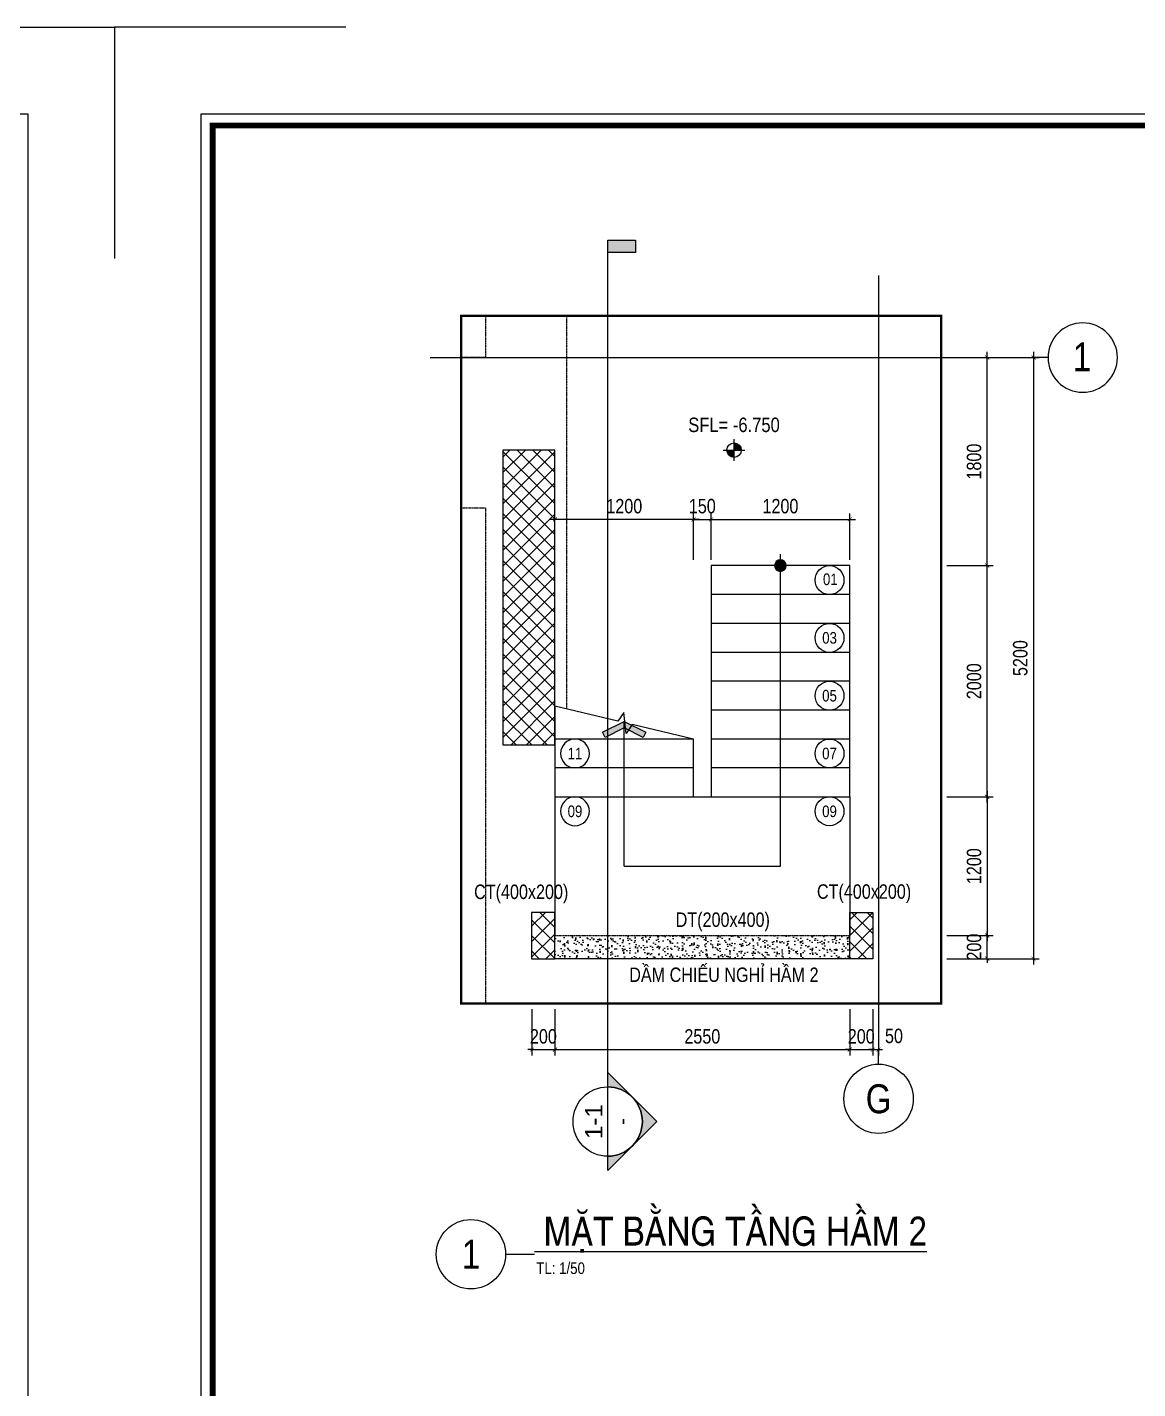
# Model space of a CAD drawing. Header units: millimetres. Extents: x 379264 to 1158416, y -283062 to 356890.
# Drawn here: x 777226 to 786833, y -13231 to -1452 of the extents above; entities that cross this region are included whole.
import ezdxf
from ezdxf.enums import TextEntityAlignment as Align

# ---------------------------------------------------------------- set-up
doc = ezdxf.new("R2010")
doc.units = ezdxf.units.MM
for name, pattern in [('BLOCK A - CHI TIET THANG 3$0$$0$HIDDEN', [0.375, 0.25, -0.125]), ('BLOCK A - CHI TIET THANG 4$0$HIDDEN', [0.375, 0.25, -0.125]), ('CENTER', [2, 1.25, -0.25, 0.25, -0.25]), ('HIDDEN', [9.525, 6.35, -3.175])]:
    doc.linetypes.add(name, pattern=pattern)
for name, color, linetype in [('01PM. TEXT A', 3, 'Continuous'), ('02PM. TEXT B', 4, 'Continuous'), ('04PM. THIN', 7, 'Continuous'), ('05PM. FRAME', 4, 'Continuous'), ('06PM. HIDDEN', 4, 'HIDDEN'), ('07PM. WACO', 6, 'Continuous'), ('11PM. DIM', 2, 'Continuous'), ('12PM. GRID', 8, 'CENTER'), ('13PM. HATCH', 8, 'Continuous'), ('BLOCK A - CHI TIET THANG 4$0$Ky hieu Truc', 1, 'Continuous'), ('BLOCK A - CHI TIET THANG 4$0$Number Step', 94, 'Continuous'), ('MB_Cot tang 1$0$Concrete Line', 6, 'Continuous')]:
    doc.layers.add(name, color=color, linetype=linetype)
doc.styles.add('[PMDC2013]STYLE', font='arial.ttf', dxfattribs={"width": 0.8})
doc.styles.add('BLOCK A - CHI TIET THANG 1$0$VNI-HelveC', font='VHELVCN_0.TTF')
doc.styles.add('BLOCK A - CHI TIET THANG 3$0$$0$Title Block Bold', font='VHELVEB_0.TTF')
doc.styles.add('BLOCK A - CHI TIET THANG 4$0$VNI-HelveC', font='VHELVCN_0.TTF')
doc.styles.add('BLOCK A - CHI TIET THANG 4$0$VNI-HelveCB', font='VHELVCB_0.TTF')
doc.dimstyles.new('BLOCK A - CHI TIET THANG 1$0$Dim 50 (A1-A2)', dxfattribs={"dimscale": 50, "dimtxt": 2.5, "dimasz": 0.7, "dimexe": 1, "dimexo": 1, "dimgap": 1, "dimtad": 1, "dimdec": 0, "dimzin": 12, "dimdsep": 46, "dimtxsty": '[PMDC2013]STYLE', "dimblk": 'ARCHTICK', "dimcen": 0, "dimdle": 1, "dimclrd": 2, "dimclre": 2, "dimclrt": 4, "dimadec": 0, "dimazin": 0, "dimtfac": 1, "dimtdec": 0, "dimtix": 1, "dimtmove": 2, "dimatfit": 3, "dimldrblk": 'ARCHTICK', "dimfxl": 1, "dimtolj": 1, "dimtzin": 0, "dimarcsym": 0})

# ---------------------------------------------------------------- blocks, each defined once
blk = doc.blocks.new('CHG_XX_Khung ten')
blk.add_lwpolyline([(15, 579), (826, 579), (826, 15), (15, 15)], close=True)
at = {"color": 4, "linetype": 'Continuous', "const_width": 1}
blk.add_lwpolyline([(17, 577), (824, 577), (824, 17), (17, 17)], close=True, dxfattribs=at)
at = {"layer": 'Defpoints', "color": 1, "ltscale": 2}
for points in [[(40.06, 594), (0, 594), (0, 554)], [(800.94, 594), (841, 594), (841, 554)]]:
    blk.add_lwpolyline(points, dxfattribs=at)
blk = doc.blocks.new('BLOCK A - CHI TIET THANG 4$0$HTT-Title')
at = {"lineweight": -2}
blk.add_line((6, 0), (11, 0), dxfattribs=at)
at = {"linetype": 'ByBlock', "lineweight": -2}
blk.add_circle((0, 0), 6, dxfattribs=at)
at = {"linetype": 'ByBlock', "lineweight": -2, "style": 'BLOCK A - CHI TIET THANG 4$0$VNI-HelveCB'}
blk.add_attdef('DWG.NAME', text='', height=5, dxfattribs=at).set_placement((11, 0), align=Align.BOTTOM_LEFT)
blk.add_attdef('NUMBER', text='', height=5, dxfattribs=at).set_placement((0, 0), align=Align.MIDDLE_CENTER)
at = {"linetype": 'ByBlock', "lineweight": -2, "style": 'BLOCK A - CHI TIET THANG 4$0$VNI-HelveC'}
blk.add_attdef('SCALE', text='', height=2, dxfattribs=at).set_placement((11.32, -1.41), align=Align.TOP_LEFT)
blk = doc.blocks.new('BLOCK A - CHI TIET THANG 4$0$Number Step')
at = {"color": 0, "linetype": 'ByBlock'}
blk.add_circle((0, 0), 2.5, dxfattribs=at)
at = {"color": 0, "linetype": 'ByBlock', "lineweight": -2, "style": 'BLOCK A - CHI TIET THANG 4$0$VNI-HelveCB'}
blk.add_attdef('TEXT', text='', height=2, dxfattribs=at).set_placement((0, 0), align=Align.MIDDLE)
blk = doc.blocks.new('*U648')
h = blk.add_hatch(color=256)
edge = h.paths.add_edge_path()
edge.add_line((600, 0), (849, 0))
edge.add_line((849, 0), (0, -849))
edge.add_line((0, -849), (-849, 0))
edge.add_line((-849, 0), (-600, 0))
edge.add_arc((0, 0), 600, 180, 360)
blk.add_hatch(color=256).paths.add_polyline_path([(15251, -480), (15036, -480), (15036, 0), (15251, 0)])
blk.add_line((-600, 0), (600, 0))
at = {"linetype": 'BLOCK A - CHI TIET THANG 3$0$$0$HIDDEN', "ltscale": 10}
blk.add_line((600, 0), (15251, 0), dxfattribs=at)
blk.add_lwpolyline([(600, 0), (849, 0), (0, -849), (-849, 0), (-600, 0, 1)], format="xyb", close=True)
blk.add_lwpolyline([(15251, -480), (15036, -480), (15036, 0), (15251, 0)], close=True)
blk.add_circle((0, 0), 600)
at = {"style": 'BLOCK A - CHI TIET THANG 3$0$$0$Title Block Bold', "flags": 8}
blk.add_attdef('VIEWNUMBER', text='', height=300, dxfattribs=at).set_placement((0, 0), align=Align.BOTTOM_CENTER)
blk.add_attdef('DRAWINGREFERENCE', text='', height=250, dxfattribs=at).set_placement((0, -120), align=Align.TOP_CENTER)
blk = doc.blocks.new('BLOCK A - CHI TIET THANG 1$0$13123123213')
at = {"linetype": 'ByBlock'}
h = blk.add_hatch(color=0, dxfattribs=at)
h.paths.add_polyline_path([(0, 1), (0, 0), (1, 0, 0.414214)])
h.paths.add_polyline_path([(0, 0), (-1, 0, 0.414214), (0, -1)])
at = {"color": 0, "linetype": 'ByBlock'}
for p, q in [((-1.5, 0), (1.5, 0)), ((0, -1.5), (0, 1.5))]:
    blk.add_line(p, q, dxfattribs=at)
blk.add_circle((0, 0), 1, dxfattribs=at)
at = {"color": 0, "linetype": 'ByBlock', "lineweight": -2, "style": 'BLOCK A - CHI TIET THANG 1$0$VNI-HelveC'}
for tag, p in [('TEXT1', (0, 10.5)), ('TEXT2', (0, 7)), ('TEXT3', (0, 3.5))]:
    blk.add_attdef(tag, text='', height=2, dxfattribs=at).set_placement(p, align=Align.MIDDLE_CENTER)
blk = doc.blocks.new('MB Ham 2$0$Arrow 60')
at = {"linetype": 'ByBlock', "lineweight": -2}
h = blk.add_hatch(color=0, dxfattribs=at)
h.paths.add_polyline_path([(1.88, 0.94), (1.65, 1.38), (0, 0.56), (-1.65, 1.38), (-1.88, 0.94), (0, 0)], flags=17)
h.paths.add_polyline_path([(1.65, 1.38), (1.88, 0.94), (0, 0), (-1.88, 0.94), (-1.65, 1.38), (0, 0.56)])
blk.add_hatch(color=0, dxfattribs=at).paths.add_polyline_path([(1.65, 1.38), (1.88, 0.94), (0, 0), (-1.88, 0.94), (-1.65, 1.38), (0, 0.56)])
at = {"color": 0, "linetype": 'ByBlock', "lineweight": -2}
blk.add_lwpolyline([(1.65, 1.38), (1.88, 0.94), (0, 0), (-1.88, 0.94), (-1.65, 1.38), (0, 0.56)], close=True, dxfattribs=at)
blk = doc.blocks.new('MB Ham 2$0$Dot')
at = {"linetype": 'ByBlock', "lineweight": -2}
h = blk.add_hatch(color=0, dxfattribs=at)
edge = h.paths.add_edge_path()
edge.add_arc((0, 0), 0.5, 0, 360)
at = {"color": 0, "linetype": 'ByBlock', "lineweight": -2}
blk.add_line((0, -1), (0, 1), dxfattribs=at)
blk.add_circle((0, 0), 0.5, dxfattribs=at)
blk = doc.blocks.new('_ArchTick')
at = {"color": 0, "linetype": 'ByBlock', "const_width": 0.15}
blk.add_lwpolyline([(-0.5, -0.5), (0.5, 0.5)], dxfattribs=at)
blk = doc.blocks.new('*D651')
at = {"layer": '11PM. DIM', "color": 2, "lineweight": -2, "transparency": 16777216}
for p, q in [((783092, -5710), (784392, -5710)), ((783142, -6060), (783142, -5660)), ((784342, -6060), (784342, -5660))]:
    blk.add_line(p, q, dxfattribs=at)
at = {"layer": 'Defpoints', "color": 0, "transparency": 16777216}
for p in [(784342, -5710), (783142, -6110), (784342, -6110)]:
    blk.add_point(p, dxfattribs=at)
at = {"layer": '11PM. DIM', "color": 2, "lineweight": -2, "transparency": 16777216, "xscale": 35, "yscale": 35, "zscale": 35, "rotation": 180}
blk.add_blockref('_ArchTick', (783142, -5710), dxfattribs=at)
at = {"layer": '11PM. DIM', "color": 2, "lineweight": -2, "transparency": 16777216, "xscale": 35, "yscale": 35, "zscale": 35}
blk.add_blockref('_ArchTick', (784342, -5710), dxfattribs=at)
at = {"layer": '11PM. DIM', "color": 4, "transparency": 16777216, "insert": (783742, -5596), "char_height": 125, "attachment_point": 5, "style": '[PMDC2013]STYLE'}
blk.add_mtext('\\A1;1200', dxfattribs=at)
blk = doc.blocks.new('*D652')
at = {"layer": '11PM. DIM', "color": 2, "lineweight": -2, "transparency": 16777216}
for p, q in [((783041, -5710), (781741, -5710)), ((781791, -6060), (781791, -5660)), ((782991, -6060), (782991, -5660))]:
    blk.add_line(p, q, dxfattribs=at)
at = {"layer": 'Defpoints', "color": 0, "transparency": 16777216}
for p in [(781791, -5710), (781791, -6110), (782991, -6110)]:
    blk.add_point(p, dxfattribs=at)
at = {"layer": '11PM. DIM', "color": 2, "lineweight": -2, "transparency": 16777216, "xscale": 35, "yscale": 35, "zscale": 35, "rotation": 180}
blk.add_blockref('_ArchTick', (781791, -5710), dxfattribs=at)
at = {"layer": '11PM. DIM', "color": 2, "lineweight": -2, "transparency": 16777216, "xscale": 35, "yscale": 35, "zscale": 35}
blk.add_blockref('_ArchTick', (782991, -5710), dxfattribs=at)
at = {"layer": '11PM. DIM', "color": 4, "transparency": 16777216, "insert": (782391, -5596), "char_height": 125, "attachment_point": 5, "style": '[PMDC2013]STYLE'}
blk.add_mtext('\\A1;1200', dxfattribs=at)
blk = doc.blocks.new('*D653')
at = {"layer": '11PM. DIM', "color": 2, "lineweight": -2, "transparency": 16777216}
for p, q in [((782991, -5710), (782956, -5710)), ((782991, -6060), (782991, -5660)), ((782991, -5710), (783142, -5710)), ((783142, -6060), (783142, -5660)), ((783142, -5710), (783177, -5710))]:
    blk.add_line(p, q, dxfattribs=at)
at = {"layer": 'Defpoints', "color": 0, "transparency": 16777216}
for p in [(783142, -5710), (782991, -6110), (783142, -6110)]:
    blk.add_point(p, dxfattribs=at)
at = {"layer": '11PM. DIM', "color": 2, "lineweight": -2, "transparency": 16777216, "xscale": 35, "yscale": 35, "zscale": 35}
blk.add_blockref('_ArchTick', (782991, -5710), dxfattribs=at)
at = {"layer": '11PM. DIM', "color": 2, "lineweight": -2, "transparency": 16777216, "xscale": 35, "yscale": 35, "zscale": 35, "rotation": 180}
blk.add_blockref('_ArchTick', (783142, -5710), dxfattribs=at)
at = {"layer": '11PM. DIM', "color": 4, "transparency": 16777216, "insert": (783066, -5596), "char_height": 125, "attachment_point": 5, "style": '[PMDC2013]STYLE'}
blk.add_mtext('\\A1;150', dxfattribs=at)
blk = doc.blocks.new('*U649')
at = {"layer": '13PM. HATCH'}
h = blk.add_hatch(dxfattribs=at)
h.set_pattern_fill('ANSI37', color=256, scale=30, style=0)
h.set_pattern_definition([(45, (150, -2250), (-67.352, 67.352), []), (135, (150, -2250), (-67.352, -67.352), [])])
h.paths.add_polyline_path([(-150, 150), (-150, -2400), (300, -2400), (300, 150)])
at = {"layer": '07PM. WACO'}
blk.add_lwpolyline([(-150, 150), (-150, -2400), (300, -2400), (300, 150)], close=True, dxfattribs=at)
blk = doc.blocks.new('*D620')
at = {"layer": '11PM. DIM', "color": 2, "lineweight": -2, "transparency": 16777216}
for p, q in [((-2800, -5637), (-2800, -6037)), ((-250, -5637), (-250, -6037)), ((-2850, -5987), (-200, -5987))]:
    blk.add_line(p, q, dxfattribs=at)
at = {"layer": 'Defpoints', "color": 0, "transparency": 16777216}
for p in [(-2800, -5587), (-250, -5587), (-250, -5987)]:
    blk.add_point(p, dxfattribs=at)
at = {"layer": '11PM. DIM', "color": 2, "lineweight": -2, "transparency": 16777216, "xscale": 35, "yscale": 35, "zscale": 35, "rotation": 180}
blk.add_blockref('_ArchTick', (-2800, -5987), dxfattribs=at)
at = {"layer": '11PM. DIM', "color": 2, "lineweight": -2, "transparency": 16777216, "xscale": 35, "yscale": 35, "zscale": 35}
blk.add_blockref('_ArchTick', (-250, -5987), dxfattribs=at)
at = {"layer": '11PM. DIM', "color": 4, "transparency": 16777216, "insert": (-1525, -5873), "char_height": 125, "attachment_point": 5, "style": '[PMDC2013]STYLE'}
blk.add_mtext('\\A1;2550', dxfattribs=at)
blk = doc.blocks.new('*D621')
at = {"layer": '11PM. DIM', "color": 2, "lineweight": -2, "transparency": 16777216}
for p, q in [((-250, -5637), (-250, -6037)), ((-50, -5637), (-50, -6037)), ((-250, -5987), (-285, -5987)), ((-250, -5987), (-50, -5987)), ((-50, -5987), (-15, -5987))]:
    blk.add_line(p, q, dxfattribs=at)
at = {"layer": 'Defpoints', "color": 0, "transparency": 16777216}
for p in [(-250, -5587), (-50, -5587), (-50, -5987)]:
    blk.add_point(p, dxfattribs=at)
at = {"layer": '11PM. DIM', "color": 2, "lineweight": -2, "transparency": 16777216, "xscale": 35, "yscale": 35, "zscale": 35}
blk.add_blockref('_ArchTick', (-250, -5987), dxfattribs=at)
at = {"layer": '11PM. DIM', "color": 2, "lineweight": -2, "transparency": 16777216, "xscale": 35, "yscale": 35, "zscale": 35, "rotation": 180}
blk.add_blockref('_ArchTick', (-50, -5987), dxfattribs=at)
at = {"layer": '11PM. DIM', "color": 4, "transparency": 16777216, "insert": (-150, -5873), "char_height": 125, "attachment_point": 5, "style": '[PMDC2013]STYLE'}
blk.add_mtext('\\A1;200', dxfattribs=at)
blk = doc.blocks.new('*D622')
at = {"layer": '11PM. DIM', "color": 2, "lineweight": -2, "transparency": 16777216}
for p, q in [((-50, -5637), (-50, -6037)), ((0, -5637), (0, -6037)), ((-50, -5987), (-85, -5987)), ((-50, -5987), (0, -5987)), ((0, -5987), (35, -5987))]:
    blk.add_line(p, q, dxfattribs=at)
at = {"layer": 'Defpoints', "color": 0, "transparency": 16777216}
for p in [(-50, -5587), (0, -5587), (0, -5987)]:
    blk.add_point(p, dxfattribs=at)
at = {"layer": '11PM. DIM', "color": 2, "lineweight": -2, "transparency": 16777216, "xscale": 35, "yscale": 35, "zscale": 35}
blk.add_blockref('_ArchTick', (-50, -5987), dxfattribs=at)
at = {"layer": '11PM. DIM', "color": 2, "lineweight": -2, "transparency": 16777216, "xscale": 35, "yscale": 35, "zscale": 35, "rotation": 180}
blk.add_blockref('_ArchTick', (0, -5987), dxfattribs=at)
at = {"layer": '11PM. DIM', "color": 4, "transparency": 16777216, "insert": (133, -5869), "char_height": 125, "attachment_point": 5, "style": '[PMDC2013]STYLE'}
blk.add_mtext('\\A1;50', dxfattribs=at)
blk = doc.blocks.new('*D623')
at = {"layer": '11PM. DIM', "color": 2, "lineweight": -2, "transparency": 16777216}
for p, q in [((590, -5000), (990, -5000)), ((940, -5000), (940, -4965)), ((940, -5200), (940, -5000)), ((590, -5200), (990, -5200)), ((940, -5200), (940, -5235))]:
    blk.add_line(p, q, dxfattribs=at)
at = {"layer": 'Defpoints', "color": 0, "transparency": 16777216}
for p in [(540, -5000), (940, -5000), (540, -5200)]:
    blk.add_point(p, dxfattribs=at)
at = {"layer": '11PM. DIM', "color": 2, "lineweight": -2, "transparency": 16777216, "xscale": 35, "yscale": 35, "zscale": 35}
for p, rotation in [((940, -5000), 270), ((940, -5200), 90)]:
    blk.add_blockref('_ArchTick', p, dxfattribs=dict(at, rotation=rotation))
at = {"layer": '11PM. DIM', "color": 4, "transparency": 16777216, "insert": (826, -5100), "char_height": 125, "attachment_point": 5, "rotation": 90, "style": '[PMDC2013]STYLE'}
blk.add_mtext('\\A1;200', dxfattribs=at)
blk = doc.blocks.new('*D624')
at = {"layer": '11PM. DIM', "color": 2, "lineweight": -2, "transparency": 16777216}
for p, q in [((940, -3850), (940, -1750)), ((590, -1800), (990, -1800)), ((590, -3800), (990, -3800))]:
    blk.add_line(p, q, dxfattribs=at)
at = {"layer": 'Defpoints', "color": 0, "transparency": 16777216}
for p in [(540, -1800), (940, -1800), (540, -3800)]:
    blk.add_point(p, dxfattribs=at)
at = {"layer": '11PM. DIM', "color": 2, "lineweight": -2, "transparency": 16777216, "xscale": 35, "yscale": 35, "zscale": 35}
for p, rotation in [((940, -1800), 90), ((940, -3800), 270)]:
    blk.add_blockref('_ArchTick', p, dxfattribs=dict(at, rotation=rotation))
at = {"layer": '11PM. DIM', "color": 4, "transparency": 16777216, "insert": (826, -2800), "char_height": 125, "attachment_point": 5, "rotation": 90, "style": '[PMDC2013]STYLE'}
blk.add_mtext('\\A1;2000', dxfattribs=at)
blk = doc.blocks.new('*D625')
at = {"layer": '11PM. DIM', "color": 2, "lineweight": -2, "transparency": 16777216}
for p, q in [((590, 0), (990, 0)), ((940, -1850), (940, 50)), ((590, -1800), (990, -1800))]:
    blk.add_line(p, q, dxfattribs=at)
at = {"layer": 'Defpoints', "color": 0, "transparency": 16777216}
for p in [(540, 0), (940, 0), (540, -1800)]:
    blk.add_point(p, dxfattribs=at)
at = {"layer": '11PM. DIM', "color": 2, "lineweight": -2, "transparency": 16777216, "xscale": 35, "yscale": 35, "zscale": 35}
for p, rotation in [((940, 0), 90), ((940, -1800), 270)]:
    blk.add_blockref('_ArchTick', p, dxfattribs=dict(at, rotation=rotation))
at = {"layer": '11PM. DIM', "color": 4, "transparency": 16777216, "insert": (826, -900), "char_height": 125, "attachment_point": 5, "rotation": 90, "style": '[PMDC2013]STYLE'}
blk.add_mtext('\\A1;1800', dxfattribs=at)
blk = doc.blocks.new('*D626')
at = {"layer": '11PM. DIM', "color": 2, "lineweight": -2, "transparency": 16777216}
for p, q in [((1340, 50), (1340, -5250)), ((590, 0), (1390, 0)), ((590, -5200), (1390, -5200))]:
    blk.add_line(p, q, dxfattribs=at)
at = {"layer": 'Defpoints', "color": 0, "transparency": 16777216}
for p in [(540, 0), (540, -5200), (1340, -5200)]:
    blk.add_point(p, dxfattribs=at)
at = {"layer": '11PM. DIM', "color": 2, "lineweight": -2, "transparency": 16777216, "xscale": 35, "yscale": 35, "zscale": 35}
for p, rotation in [((1340, 0), 90), ((1340, -5200), 270)]:
    blk.add_blockref('_ArchTick', p, dxfattribs=dict(at, rotation=rotation))
at = {"layer": '11PM. DIM', "color": 4, "transparency": 16777216, "insert": (1226, -2600), "char_height": 125, "attachment_point": 5, "rotation": 90, "style": '[PMDC2013]STYLE'}
blk.add_mtext('\\A1;5200', dxfattribs=at)
blk = doc.blocks.new('BLOCK A - CHI TIET THANG 4$0$HTT-Grid')
at = {"linetype": 'ByBlock', "lineweight": -2}
blk.add_line((0, -2.5), (0, 0), dxfattribs=at)
blk.add_circle((0, -8.5), 6, dxfattribs=at)
at = {"linetype": 'ByBlock', "lineweight": -2, "style": 'BLOCK A - CHI TIET THANG 4$0$VNI-HelveC'}
blk.add_attdef('GRID', text='', height=5, dxfattribs=at).set_placement((0, -8.5), align=Align.MIDDLE)
blk = doc.blocks.new('*D618')
at = {"layer": '11PM. DIM', "color": 2, "lineweight": -2, "transparency": 16777216}
for p, q in [((-3000, -5637), (-3000, -6037)), ((-2800, -5637), (-2800, -6037)), ((-3000, -5987), (-3035, -5987)), ((-3000, -5987), (-2800, -5987)), ((-2800, -5987), (-2765, -5987))]:
    blk.add_line(p, q, dxfattribs=at)
at = {"layer": 'Defpoints', "color": 0, "transparency": 16777216}
for p in [(-3000, -5587), (-2800, -5587), (-2800, -5987)]:
    blk.add_point(p, dxfattribs=at)
at = {"layer": '11PM. DIM', "color": 2, "lineweight": -2, "transparency": 16777216, "xscale": 35, "yscale": 35, "zscale": 35}
blk.add_blockref('_ArchTick', (-3000, -5987), dxfattribs=at)
at = {"layer": '11PM. DIM', "color": 2, "lineweight": -2, "transparency": 16777216, "xscale": 35, "yscale": 35, "zscale": 35, "rotation": 180}
blk.add_blockref('_ArchTick', (-2800, -5987), dxfattribs=at)
at = {"layer": '11PM. DIM', "color": 4, "transparency": 16777216, "insert": (-2900, -5873), "char_height": 125, "attachment_point": 5, "style": '[PMDC2013]STYLE'}
blk.add_mtext('\\A1;200', dxfattribs=at)
blk = doc.blocks.new('*D619')
at = {"layer": '11PM. DIM', "color": 2, "lineweight": -2, "transparency": 16777216}
for p, q in [((940, -3750), (940, -5050)), ((590, -3800), (990, -3800)), ((590, -5000), (990, -5000))]:
    blk.add_line(p, q, dxfattribs=at)
at = {"layer": 'Defpoints', "color": 0, "transparency": 16777216}
for p in [(540, -3800), (540, -5000), (940, -5000)]:
    blk.add_point(p, dxfattribs=at)
at = {"layer": '11PM. DIM', "color": 2, "lineweight": -2, "transparency": 16777216, "xscale": 35, "yscale": 35, "zscale": 35}
for p, rotation in [((940, -3800), 90), ((940, -5000), 270)]:
    blk.add_blockref('_ArchTick', p, dxfattribs=dict(at, rotation=rotation))
at = {"layer": '11PM. DIM', "color": 4, "transparency": 16777216, "insert": (826, -4400), "char_height": 125, "attachment_point": 5, "rotation": 90, "style": '[PMDC2013]STYLE'}
blk.add_mtext('\\A1;1200', dxfattribs=at)
blk = doc.blocks.new('A$C04A32E57')
at = {"layer": '13PM. HATCH'}
h = blk.add_hatch(dxfattribs=at)
h.set_pattern_fill('ANSI37', color=256, scale=30, angle=90, style=0)
h.set_pattern_definition([(135, (13198.85, -27050.02), (-67.35192, -67.35192), []), (225, (13198.85, -27050.02), (67.35192, -67.35192), [])])
h.paths.add_polyline_path([(-3001.5, -5200), (-2801.5, -5200), (-2801.5, -4800), (-3001.5, -4800)])
h = blk.add_hatch(dxfattribs=at)
h.set_pattern_fill('ANSI37', color=256, scale=30, angle=90, style=0)
h.set_pattern_definition([(135, (13202.76, -27050.02), (-67.35192, -67.35192), []), (225, (13202.76, -27050.02), (67.35192, -67.35192), [])])
h.paths.add_polyline_path([(-49.5, -5200), (-249.5, -5200), (-249.5, -4800), (-49.5, -4800)])
at = {"layer": '07PM. WACO'}
for points in [[(-3001.5, -5200), (-2801.5, -5200), (-2801.5, -4800), (-3001.5, -4800)], [(-49.5, -5200), (-249.5, -5200), (-249.5, -4800), (-49.5, -4800)]]:
    blk.add_lwpolyline(points, close=True, dxfattribs=at)
at = {"layer": '12PM. GRID', "ltscale": 3}
for p, q in [((0, 710.6), (0, -5987.2)), ((-3878.7, 0), (1340.9, 0))]:
    blk.add_line(p, q, dxfattribs=at)
at = {"layer": 'BLOCK A - CHI TIET THANG 4$0$Ky hieu Truc'}
ref = blk.add_blockref('BLOCK A - CHI TIET THANG 4$0$HTT-Grid', (1340.9, 0), dxfattribs=dict(at, xscale=-50.00000000000003, yscale=50.00000000000003, zscale=50, rotation=90))
ref.add_attrib('GRID', '1', dxfattribs={"layer": '0', "linetype": 'ByBlock', "lineweight": -2, "height": 250, "style": 'BLOCK A - CHI TIET THANG 4$0$VNI-HelveC'}).set_placement((1759.6, 6.3), align=Align.MIDDLE)
at = {"layer": 'BLOCK A - CHI TIET THANG 4$0$Ky hieu Truc', "xscale": 50, "yscale": 50, "zscale": 50}
blk.add_blockref('BLOCK A - CHI TIET THANG 4$0$HTT-Grid', (0, -5987.2), dxfattribs=at).add_auto_attribs({'GRID': 'G'})
at = {"layer": 'MB_Cot tang 1$0$Concrete Line'}
blk.add_blockref('*U649', (-3100, -950), dxfattribs=at)
at = {"layer": '11PM. DIM'}
for base, p1, p2, angle, picture, middle in [((940.2, 0), (540.2, -1800), (540.2, 0), 90, '*D625', (826.4, -900)), ((1340.2, -5200), (540.2, 0), (540.2, -5200), 90, '*D626', (1226.4, -2600)), ((940.2, -1800), (540.2, -3800), (540.2, -1800), 90, '*D624', (826.4, -2800)), ((940.2, -5000), (540.2, -3800), (540.2, -5000), 270, '*D619', (826.4, -4400)), ((940.2, -5000), (540.2, -5200), (540.2, -5000), 90, '*D623', (826.4, -5100))]:
    dim = blk.add_linear_dim(base=base, p1=p1, p2=p2, angle=angle, dimstyle='BLOCK A - CHI TIET THANG 1$0$Dim 50 (A1-A2)', dxfattribs=at)
    dim.commit()
    dim.dimension.update_dxf_attribs({"geometry": picture, "text_midpoint": middle})
for base, p1, p2, picture, middle in [((-2800, -5987.2), (-3000, -5587.2), (-2800, -5587.2), '*D618', (-2900, -5873.4)), ((-250, -5987.2), (-2800, -5587.2), (-250, -5587.2), '*D620', (-1525, -5873.4)), ((-50, -5987.2), (-250, -5587.2), (-50, -5587.2), '*D621', (-150, -5873.4))]:
    dim = blk.add_linear_dim(base=base, p1=p1, p2=p2, dimstyle='BLOCK A - CHI TIET THANG 1$0$Dim 50 (A1-A2)', dxfattribs=at)
    dim.commit()
    dim.dimension.update_dxf_attribs({"geometry": picture, "text_midpoint": middle})
dim = blk.add_linear_dim(base=(0, -5987.2), p1=(-50, -5587.2), p2=(0, -5587.2), dimstyle='BLOCK A - CHI TIET THANG 1$0$Dim 50 (A1-A2)', dxfattribs=at)
dim.commit()
dim.dimension.update_dxf_attribs({"geometry": '*D622', "text_midpoint": (132.5, -5868.8), "dimtype": 128})

msp = doc.modelspace()

# ---------------------------------------------------------------- block references
at = {"layer": '04PM. THIN', "xscale": 50, "yscale": 50, "zscale": 50}
msp.add_blockref('CHG_XX_Khung ten', (735929.92, -31152.33), dxfattribs=at)

# ---------------------------------------------------------------- next in the draw order: block references
msp.add_blockref('CHG_XX_Khung ten', (777979.92, -31152.33), dxfattribs=at)

# ---------------------------------------------------------------- next in the draw order: hatches: boundary and pattern name
at = {"layer": '13PM. HATCH'}
h = msp.add_hatch(dxfattribs=at)
h.set_pattern_fill('AR-SAND', color=256, scale=1.5, angle=-45, style=0)
h.set_pattern_definition([(352.5, (788948.713, 145065.403), (50.213023, 53.607202), [0, -57.912, 0, -64.77, 0, -61.9125]), (322.5, (788948.71, 145065.4), (123.70993, 28.35164), [0, -31.242, 0, -52.197, 0, -20.0025]), (282.5, (788915.576, 145098.54), (84.049847, -83.744974), [0, -19.05, 0, -68.58, 0, -89.535]), (272.5, (788915.58, 145098.54), (104.63262, -57.342166), [0, -9.525, 0, -44.958, 0, -51.435])])
h.paths.add_polyline_path([(781789.55, -9310.1), (784339.55, -9310.1), (784339.55, -9510.1), (781789.55, -9510.1)])

# ---------------------------------------------------------------- next in the draw order: linework, layer by layer
at = {"linetype": 'BLOCK A - CHI TIET THANG 4$0$HIDDEN', "ltscale": 10, "const_width": 20}
msp.add_lwpolyline([(785131.31, -9897.32), (780980.97, -9897.32), (780980.97, -3947.92), (785131.31, -3947.92)], close=True, dxfattribs=at)
at = {"layer": '05PM. FRAME', "ltscale": 0.25}
for p, q in [((781789.55, -8110.1), (784341.55, -8110.1)), ((781789.55, -8110.1), (781789.55, -9310.1)), ((784341.55, -8110.1), (784341.55, -9310.1)), ((784341.55, -9510.1), (781789.55, -9510.1))]:
    msp.add_line(p, q, dxfattribs=at)
msp.add_lwpolyline([(784341.55, -8110.1), (784341.55, -6110.1), (783141.55, -6110.1), (783141.55, -8110.1)], close=True, dxfattribs=at)
for points in [[(781789.55, -7326.86), (781789.55, -8110.1), (782989.55, -8110.1), (782989.55, -7610.1)], [(782989.55, -7610.1), (782457.89, -7484.61), (782407.75, -7560.99), (782386.37, -7379.51), (782336.23, -7455.89), (781789.55, -7326.86)]]:
    msp.add_lwpolyline(points, dxfattribs=at)
at = {"layer": '06PM. HIDDEN', "linetype": 'HIDDEN', "ltscale": 0.25}
msp.add_line((781789.55, -9310.1), (784341.55, -9310.1), dxfattribs=at)
at = {"layer": '06PM. HIDDEN', "linetype": 'HIDDEN', "ltscale": 0.25, "flags": 128}
for points in [[(781191.1, -3947.92), (781191.1, -4310.1), (780980.97, -4310.1)], [(781891.1, -3947.92), (781891.1, -7350.83)], [(780980.97, -5610.1), (781191.1, -5610.1), (781191.1, -9897.32)]]:
    msp.add_lwpolyline(points, dxfattribs=at)
at = {"layer": '13PM. HATCH'}
for p, q in [((783741.55, -8710.1), (783741.55, -6110.1)), ((784341.55, -6360.1), (783141.55, -6360.1)), ((784341.55, -6610.1), (783141.55, -6610.1)), ((784341.55, -6860.1), (783141.55, -6860.1)), ((784341.55, -7110.1), (783141.55, -7110.1)), ((784341.55, -7360.1), (783141.55, -7360.1)), ((782389.55, -8710.1), (782389.55, -7458.07)), ((782989.55, -7610.1), (781789.55, -7610.1)), ((784341.55, -7610.1), (783141.55, -7610.1)), ((782989.55, -7860.1), (781789.55, -7860.1)), ((784341.55, -7860.1), (783141.55, -7860.1)), ((782389.55, -8710.1), (783741.55, -8710.1))]:
    msp.add_line(p, q, dxfattribs=at)

# ---------------------------------------------------------------- next in the draw order: block references
at = {"layer": '01PM. TEXT A'}
ref = msp.add_blockref('BLOCK A - CHI TIET THANG 4$0$HTT-Title', (781064.41, -12067.13), dxfattribs=dict(at, xscale=50, yscale=50, zscale=50))
ref.add_attrib('NUMBER', '1', dxfattribs={"layer": '0', "color": 0, "linetype": 'ByBlock', "lineweight": -2, "height": 250, "style": 'BLOCK A - CHI TIET THANG 4$0$VNI-HelveCB'}).set_placement((781064.41, -12067.13), align=Align.MIDDLE_CENTER)
ref.add_attrib('DWG.NAME', '%%u MAËT BAÈNG TAÀNG HAÀM 2', dxfattribs={"layer": '0', "color": 3, "linetype": 'ByBlock', "lineweight": -2, "height": 250, "style": 'BLOCK A - CHI TIET THANG 4$0$VNI-HelveCB'}).set_placement((781614.41, -12067.13), align=Align.BOTTOM_LEFT)
ref.add_attrib('SCALE', 'TL: 1/50', dxfattribs={"layer": '0', "color": 0, "linetype": 'ByBlock', "lineweight": -2, "height": 100, "style": 'BLOCK A - CHI TIET THANG 4$0$VNI-HelveC'}).set_placement((781630.18, -12137.82), align=Align.TOP_LEFT)
at = {"layer": '02PM. TEXT B'}
ref = msp.add_blockref('BLOCK A - CHI TIET THANG 1$0$13123123213', (783340.34, -5110.81), dxfattribs=dict(at, xscale=62.5, yscale=62.5, zscale=62.5))
ref.add_attrib('TEXT3', 'SFL= -6.750', dxfattribs={"layer": '0', "color": 0, "linetype": 'ByBlock', "lineweight": -2, "height": 125, "style": 'BLOCK A - CHI TIET THANG 1$0$VNI-HelveC'}).set_placement((783340.34, -4892.06), align=Align.MIDDLE_CENTER)
at = {"layer": '07PM. WACO'}
ref = msp.add_blockref('*U648', (782247.37, -10919.16), dxfattribs=dict(at, xscale=0.5, yscale=0.5, zscale=0.5, rotation=90))
ref.add_attrib('VIEWNUMBER', '1-1', dxfattribs={"layer": '0', "height": 150, "rotation": 90, "style": 'BLOCK A - CHI TIET THANG 3$0$$0$Title Block Bold'}).set_placement((782247.37, -10919.16), align=Align.BOTTOM_CENTER)
ref.add_attrib('DRAWINGREFERENCE', '-', dxfattribs={"layer": '0', "height": 125, "rotation": 90, "style": 'BLOCK A - CHI TIET THANG 3$0$$0$Title Block Bold'}).set_placement((782307.37, -10919.16), align=Align.TOP_CENTER)
at = {"layer": '11PM. DIM'}
msp.add_blockref('A$C04A32E57', (784591.1, -4310.1), dxfattribs=at)
at = {"layer": '13PM. HATCH', "xscale": -100, "yscale": 100, "zscale": 100}
msp.add_blockref('MB Ham 2$0$Dot', (783741.55, -6110.1), dxfattribs=at)
at = {"layer": '13PM. HATCH', "xscale": 100, "yscale": 100, "zscale": 100, "rotation": 180}
msp.add_blockref('MB Ham 2$0$Arrow 60', (782389.55, -7458.07), dxfattribs=at)
at = {"layer": 'BLOCK A - CHI TIET THANG 4$0$Number Step'}
ref = msp.add_blockref('BLOCK A - CHI TIET THANG 4$0$Number Step', (784166.55, -6235.1), dxfattribs=dict(at, xscale=50, yscale=50, zscale=50, rotation=270))
ref.add_attrib('TEXT', '01', dxfattribs={"layer": '0', "color": 0, "linetype": 'ByBlock', "lineweight": -2, "height": 100, "style": 'BLOCK A - CHI TIET THANG 4$0$VNI-HelveCB'}).set_placement((784173.49, -6228.16), align=Align.MIDDLE)
ref = msp.add_blockref('BLOCK A - CHI TIET THANG 4$0$Number Step', (784166.55, -6735.1), dxfattribs=dict(at, xscale=50, yscale=50, zscale=50, rotation=270))
ref.add_attrib('TEXT', '03', dxfattribs={"layer": '0', "color": 0, "linetype": 'ByBlock', "lineweight": -2, "height": 100, "style": 'BLOCK A - CHI TIET THANG 4$0$VNI-HelveCB'}).set_placement((784166.95, -6734.7), align=Align.MIDDLE)
ref = msp.add_blockref('BLOCK A - CHI TIET THANG 4$0$Number Step', (784166.55, -7235.1), dxfattribs=dict(at, xscale=50, yscale=50, zscale=50, rotation=270))
ref.add_attrib('TEXT', '05', dxfattribs={"layer": '0', "color": 0, "linetype": 'ByBlock', "lineweight": -2, "height": 100, "style": 'BLOCK A - CHI TIET THANG 4$0$VNI-HelveCB'}).set_placement((784166.55, -7235.1), align=Align.MIDDLE)
ref = msp.add_blockref('BLOCK A - CHI TIET THANG 4$0$Number Step', (781964.55, -7735.1), dxfattribs=dict(at, xscale=-50, yscale=50, zscale=50, rotation=90))
ref.add_attrib('TEXT', '11', dxfattribs={"layer": '0', "color": 0, "linetype": 'ByBlock', "lineweight": -2, "height": 100, "style": 'BLOCK A - CHI TIET THANG 4$0$VNI-HelveCB'}).set_placement((781964.55, -7735.1), align=Align.MIDDLE)
ref = msp.add_blockref('BLOCK A - CHI TIET THANG 4$0$Number Step', (784166.55, -7735.1), dxfattribs=dict(at, xscale=50, yscale=50, zscale=50, rotation=270))
ref.add_attrib('TEXT', '07', dxfattribs={"layer": '0', "color": 0, "linetype": 'ByBlock', "lineweight": -2, "height": 100, "style": 'BLOCK A - CHI TIET THANG 4$0$VNI-HelveCB'}).set_placement((784166.55, -7735.1), align=Align.MIDDLE)
ref = msp.add_blockref('BLOCK A - CHI TIET THANG 4$0$Number Step', (781964.55, -8235.1), dxfattribs=dict(at, xscale=-50, yscale=50, zscale=50, rotation=90))
ref.add_attrib('TEXT', '09', dxfattribs={"layer": '0', "color": 0, "linetype": 'ByBlock', "lineweight": -2, "height": 100, "style": 'BLOCK A - CHI TIET THANG 4$0$VNI-HelveCB'}).set_placement((781964.55, -8235.1), align=Align.MIDDLE)
ref = msp.add_blockref('BLOCK A - CHI TIET THANG 4$0$Number Step', (784166.55, -8235.1), dxfattribs=dict(at, xscale=50, yscale=50, zscale=50, rotation=270))
ref.add_attrib('TEXT', '09', dxfattribs={"layer": '0', "color": 0, "linetype": 'ByBlock', "lineweight": -2, "height": 100, "style": 'BLOCK A - CHI TIET THANG 4$0$VNI-HelveCB'}).set_placement((784166.55, -8235.1), align=Align.MIDDLE)

# ---------------------------------------------------------------- next in the draw order: texts
at = {"layer": '01PM. TEXT A', "style": '[PMDC2013]STYLE', "width": 0.8}
for s, p in [('CT(400x200)', (781091.72, -8994.22, -0.01)), ('CT(400x200)', (784057.78, -8991.91, -0.01)), ('DT(200x400)', (782835.51, -9235.16, -0.01)), ('DẦM CHIẾU NGHỈ HẦM 2', (782434.06, -9711.6, -0.01))]:
    msp.add_text(s, height=125, dxfattribs=at).set_placement(p)

# ---------------------------------------------------------------- next in the draw order: dimensions: what is measured, and where the dimension line sits
at = {"layer": '11PM. DIM'}
dim = msp.add_linear_dim(base=(781791.1, -5710.1), p1=(782991.1, -6110.1), p2=(781791.1, -6110.1), angle=180, dimstyle='BLOCK A - CHI TIET THANG 1$0$Dim 50 (A1-A2)', dxfattribs=at)
dim.commit()
dim.dimension.update_dxf_attribs({"geometry": '*D652', "text_midpoint": (782391.1, -5596.28)})
for base, p1, p2, picture, middle in [((783141.55, -5710.1), (782991.1, -6110.1), (783141.55, -6110.1), '*D653', (783066.33, -5596.28)), ((784341.55, -5710.1), (783141.55, -6110.1), (784341.55, -6110.1), '*D651', (783741.55, -5596.28))]:
    dim = msp.add_linear_dim(base=base, p1=p1, p2=p2, dimstyle='BLOCK A - CHI TIET THANG 1$0$Dim 50 (A1-A2)', dxfattribs=at)
    dim.commit()
    dim.dimension.update_dxf_attribs({"geometry": picture, "text_midpoint": middle})

doc.saveas('drawing.dxf')
